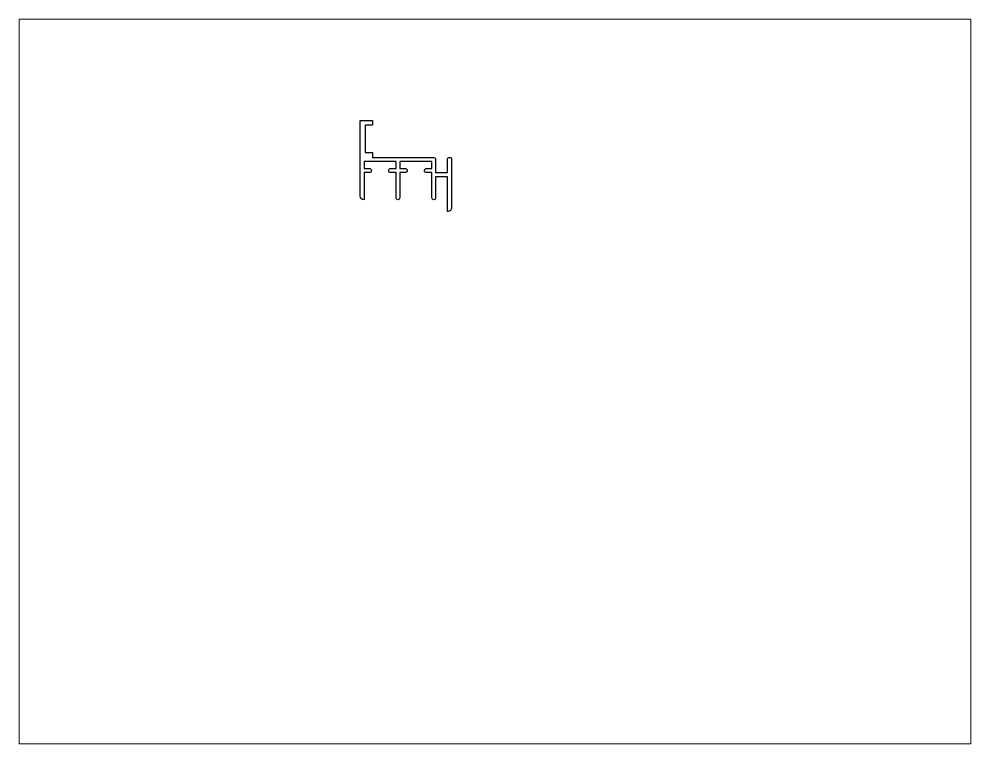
# Paper-space layout 'Layout1' of a CAD drawing. Extents: x 27 to 240, y 20 to 183.
# The model-space entities are those that its viewports show. They can reach past a viewport. Long polylines and large blocks are cut down to what shows.
import ezdxf

# ---------------------------------------------------------------- set-up
doc = ezdxf.new("R2010")
doc.units = 0
doc.header["$LTSCALE"] = 15
doc.layers.get('0').update_dxf_attribs({"linetype": 'CONTINUOUS'})

msp = doc.modelspace()

# ---------------------------------------------------------------- linework, layer by layer
msp.add_lwpolyline([(166.43, 204.72, -1), (164.93, 204.72), (164.93, 214.97), (162.78, 214.97, -1), (162.78, 216.67), (164.93, 216.67), (164.93, 219.47), (151.93, 219.47), (151.93, 216.67), (154.08, 216.67, -1), (154.08, 214.97), (151.93, 214.97), (151.93, 204.72, -1), (150.43, 204.72), (150.43, 214.97), (148.28, 214.97, -1), (148.28, 216.67), (150.43, 216.67), (150.43, 219.47), (137.43, 219.47), (137.43, 216.67), (139.58, 216.67, -1), (139.58, 214.97), (137.43, 214.97), (137.43, 203.97, -0.414214), (135.93, 205.47), (135.93, 236.17), (140.93, 236.17), (140.93, 234.17), (137.93, 234.17), (137.93, 223.17), (140.93, 223.17), (140.93, 221.17), (165.58, 221.17, -0.414214), (166.43, 220.32), (166.43, 214.97), (171.23, 214.97), (171.23, 220.32, -1), (172.93, 220.32), (172.93, 200.87, -0.414214), (171.23, 199.17), (171.23, 213.27), (166.43, 213.27)], format="xyb", close=True)

psp = doc.layouts.get("Layout1")

# ---------------------------------------------------------------- viewports
at = {"layer": '0', "color": 0, "linetype": 'BYBLOCK', "ltscale": 0.05}
psp.add_viewport(center=(133.35, 101.6), size=(213.36, 162.56), view_center_point=(190.51, 130.3), view_height=293.8955, dxfattribs=at)

doc.saveas('drawing.dxf')
